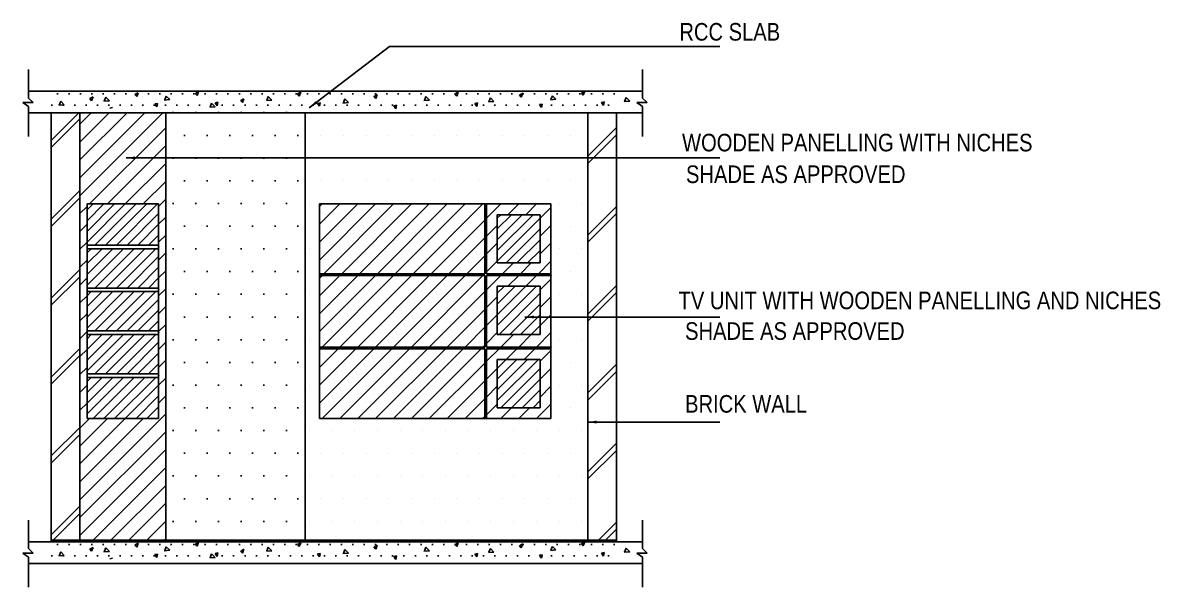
# Model space of a CAD drawing. Header units: millimetres. Extents: x 543 to 4497, y -1075 to 1315.
# Drawn here: x 3249.4 to 3567.4, y -617.4 to -459.6 of the extents above; entities that cross this region are included whole.
import ezdxf

# ---------------------------------------------------------------- set-up
doc = ezdxf.new("R2010")
doc.units = ezdxf.units.MM
doc.layers.add('TXT', color=7, linetype='Continuous', lineweight=25)
doc.styles.add('stylus BT', font='swissc.ttf')
doc.dimstyles.new('ISO-25', dxfattribs={"dimtxt": 2.5, "dimasz": 2.5, "dimexe": 1.25, "dimexo": 0.625, "dimtad": 1, "dimlunit": 4, "dimtxsty": 'Standard', "dimcen": 2.5, "dimadec": 0, "dimazin": 0, "dimtfac": 1, "dimtmove": 0, "dimatfit": 3, "dimfxl": 1, "dimarcsym": 0})
pattern_1 = [(45, (217.9866, -840.3016), (-2.5, 2.5), [])]

msp = doc.modelspace()

# ---------------------------------------------------------------- hatches: boundary and pattern name
at = {"lineweight": -2}
h = msp.add_hatch(dxfattribs=at)
h.set_pattern_fill('DOTS', color=256, scale=2, style=0)
h.paths.add_polyline_path([(3415.367, -478.735), (3406.519, -478.735), (3406.109, -479.814), (3405.619, -479.24), (3406.483, -478.735), (3257.367, -478.735), (3257.367, -484.735), (3415.367, -484.735)])
h.paths.add_polyline_path([(3347.593, -480.156), (3348.503, -479.624), (3348.082, -480.73)], flags=16)
h.paths.add_polyline_path([(3340.436, -481.887), (3339.021, -481.999), (3339.434, -480.886)], flags=16)
h.paths.add_polyline_path([(3353.917, -482.634), (3353.716, -483.617), (3353.15, -482.787)], flags=16)
h.paths.add_polyline_path([(3332.522, -481.954), (3332.321, -482.937), (3331.755, -482.107)], flags=16)
h.paths.add_polyline_path([(3361.681, -481.321), (3362.094, -480.208), (3363.096, -481.209)], flags=16)
h.paths.add_polyline_path([(3327.108, -478.945), (3326.687, -480.051), (3326.198, -479.477)], flags=16)
h.paths.add_polyline_path([(3370.252, -479.478), (3371.162, -478.946), (3370.742, -480.052)], flags=16)
h.paths.add_polyline_path([(3319.041, -481.208), (3317.626, -481.32), (3318.039, -480.207)], flags=16)
h.paths.add_polyline_path([(3376.576, -481.955), (3376.375, -482.939), (3375.81, -482.109)], flags=16)
h.paths.add_polyline_path([(3311.239, -480.801), (3310.819, -481.907), (3310.329, -481.333)], flags=16)
h.paths.add_polyline_path([(3379.71, -481.671), (3380.122, -480.559), (3381.125, -481.56)], flags=16)
h.paths.add_polyline_path([(3303.963, -481.808), (3303.762, -482.791), (3303.197, -481.961)], flags=16)
h.paths.add_polyline_path([(3303.173, -483.064), (3301.758, -483.176), (3302.17, -482.063)], flags=16)
h.paths.add_polyline_path([(3388.281, -479.829), (3389.191, -479.297), (3388.771, -480.402)], flags=16)
h.paths.add_polyline_path([(3298.55, -478.799), (3298.129, -479.905), (3297.64, -479.331)], flags=16)
h.paths.add_polyline_path([(3394.605, -482.306), (3394.404, -483.289), (3393.839, -482.459)], flags=16)
h.paths.add_polyline_path([(3397.048, -481.083), (3397.461, -479.97), (3398.463, -480.971)], flags=16)
h.paths.add_polyline_path([(3290.483, -481.062), (3289.068, -481.173), (3289.481, -480.061)], flags=16)
h.paths.add_polyline_path([(3287.071, -482.131), (3286.87, -483.115), (3286.304, -482.284)], flags=16)
h.paths.add_polyline_path([(3281.657, -479.122), (3281.236, -480.228), (3280.747, -479.654)], flags=16)
h.paths.add_polyline_path([(3411.943, -481.717), (3411.742, -482.701), (3411.177, -481.87)], flags=16)
h.paths.add_polyline_path([(3273.59, -481.385), (3272.175, -481.497), (3272.588, -480.384)], flags=16)
h.paths.add_polyline_path([(3269.058, -480.253), (3268.638, -481.358), (3268.148, -480.785)], flags=16)
h.paths.add_polyline_path([(3260.992, -482.516), (3259.577, -482.627), (3259.989, -481.515)], flags=16)
h = msp.add_hatch()
h.set_pattern_fill('DOTS', color=256, scale=4, style=0)
h.set_pattern_definition([(0, (217.9866, -840.3016), (3.175, 6.35), [0, -6.35])])
h.paths.add_polyline_path([(3328.367, -478.735), (3289.367, -478.735), (3289.367, -604.235), (3328.367, -604.235)])
h = msp.add_hatch()
h.set_pattern_fill('JIS_WOOD', color=256, scale=5, style=0)
h.set_pattern_definition(pattern_1)
h.paths.add_polyline_path([(3267.367, -570.235), (3267.367, -510.235), (3287.367, -510.235), (3287.367, -570.235)], flags=16)
h.paths.add_polyline_path([(3289.367, -484.735), (3265.367, -484.735), (3265.367, -604.235), (3289.367, -604.235)])
h = msp.add_hatch()
h.set_pattern_fill('JIS_WOOD', color=256, scale=3, style=0)
h.set_pattern_definition([(45, (217.9866, -840.3016), (-1.5, 1.5), [])])
h.paths.add_polyline_path([(3394.067, -553.735), (3382.067, -553.735), (3382.067, -567.235), (3394.067, -567.235)])
h.paths.add_polyline_path([(3394.067, -533.235), (3382.067, -533.235), (3382.067, -546.735), (3394.067, -546.735)])
h.paths.add_polyline_path([(3394.067, -513.235), (3382.067, -513.235), (3382.067, -526.735), (3394.067, -526.735)])
h.paths.add_polyline_path([(3287.367, -558.735), (3267.367, -558.735), (3267.367, -570.235), (3287.367, -570.235)])
h.paths.add_polyline_path([(3287.367, -546.735), (3267.367, -546.735), (3267.367, -557.735), (3287.367, -557.735)])
h.paths.add_polyline_path([(3287.367, -534.735), (3267.367, -534.735), (3267.367, -545.735), (3287.367, -545.735)])
h.paths.add_polyline_path([(3287.367, -522.735), (3267.367, -522.735), (3267.367, -533.735), (3287.367, -533.735)])
h.paths.add_polyline_path([(3287.367, -510.235), (3267.367, -510.235), (3267.367, -521.735), (3287.367, -521.735)])
h = msp.add_hatch()
h.set_pattern_fill('JIS_WOOD', color=256, scale=5, style=0)
h.set_pattern_definition(pattern_1)
h.paths.add_polyline_path([(3332.367, -550.735), (3332.367, -570.235), (3378.567, -570.235), (3378.567, -550.735)])
h.paths.add_polyline_path([(3378.567, -550.235), (3378.567, -530.235), (3332.367, -530.235), (3332.367, -550.235)])
h.paths.add_polyline_path([(3332.367, -510.235), (3332.367, -529.735), (3378.567, -529.735), (3378.567, -510.235)])
h.paths.add_polyline_path([(3379.067, -550.235), (3397.067, -550.235), (3397.067, -530.235), (3379.067, -530.235)])
h.paths.add_polyline_path([(3382.067, -546.735), (3394.067, -546.735), (3394.067, -533.235), (3382.067, -533.235)], flags=16)
h.paths.add_polyline_path([(3379.067, -570.235), (3397.067, -570.235), (3397.067, -550.735), (3379.067, -550.735)])
h.paths.add_polyline_path([(3382.067, -553.735), (3394.067, -553.735), (3394.067, -567.235), (3382.067, -567.235)], flags=16)
h.paths.add_polyline_path([(3397.067, -529.735), (3397.067, -510.235), (3379.067, -510.235), (3379.067, -529.735)])
h.paths.add_polyline_path([(3382.067, -526.735), (3382.067, -513.235), (3394.067, -513.235), (3394.067, -526.735)], flags=16)
h = msp.add_hatch(dxfattribs=at)
h.set_pattern_fill('DOTS', color=256, scale=2, style=0)
h.set_pattern_definition([(0, (0, -126), (1.5875, 3.175), [0, -3.175])])
h.paths.add_polyline_path([(3415.367, -604.735), (3406.519, -604.735), (3406.109, -605.814), (3405.619, -605.24), (3406.483, -604.735), (3257.367, -604.735), (3257.367, -610.735), (3415.367, -610.735)])
h.paths.add_polyline_path([(3347.593, -606.156), (3348.503, -605.624), (3348.082, -606.73)], flags=16)
h.paths.add_polyline_path([(3340.436, -607.887), (3339.021, -607.999), (3339.434, -606.886)], flags=16)
h.paths.add_polyline_path([(3353.917, -608.634), (3353.716, -609.617), (3353.15, -608.787)], flags=16)
h.paths.add_polyline_path([(3332.522, -607.954), (3332.321, -608.937), (3331.755, -608.107)], flags=16)
h.paths.add_polyline_path([(3361.681, -607.321), (3362.094, -606.208), (3363.096, -607.209)], flags=16)
h.paths.add_polyline_path([(3327.108, -604.945), (3326.687, -606.051), (3326.198, -605.477)], flags=16)
h.paths.add_polyline_path([(3370.252, -605.478), (3371.162, -604.946), (3370.742, -606.052)], flags=16)
h.paths.add_polyline_path([(3319.041, -607.208), (3317.626, -607.32), (3318.039, -606.207)], flags=16)
h.paths.add_polyline_path([(3376.576, -607.955), (3376.375, -608.939), (3375.81, -608.109)], flags=16)
h.paths.add_polyline_path([(3311.239, -606.801), (3310.819, -607.907), (3310.329, -607.333)], flags=16)
h.paths.add_polyline_path([(3379.71, -607.671), (3380.122, -606.559), (3381.125, -607.56)], flags=16)
h.paths.add_polyline_path([(3303.963, -607.808), (3303.762, -608.791), (3303.197, -607.961)], flags=16)
h.paths.add_polyline_path([(3303.173, -609.064), (3301.758, -609.176), (3302.17, -608.063)], flags=16)
h.paths.add_polyline_path([(3388.281, -605.829), (3389.191, -605.297), (3388.771, -606.402)], flags=16)
h.paths.add_polyline_path([(3298.55, -604.799), (3298.129, -605.905), (3297.64, -605.331)], flags=16)
h.paths.add_polyline_path([(3394.605, -608.306), (3394.404, -609.289), (3393.839, -608.459)], flags=16)
h.paths.add_polyline_path([(3397.048, -607.083), (3397.461, -605.97), (3398.463, -606.971)], flags=16)
h.paths.add_polyline_path([(3290.483, -607.062), (3289.068, -607.173), (3289.481, -606.061)], flags=16)
h.paths.add_polyline_path([(3287.071, -608.131), (3286.87, -609.115), (3286.304, -608.284)], flags=16)
h.paths.add_polyline_path([(3281.657, -605.122), (3281.236, -606.228), (3280.747, -605.654)], flags=16)
h.paths.add_polyline_path([(3411.943, -607.717), (3411.742, -608.701), (3411.177, -607.87)], flags=16)
h.paths.add_polyline_path([(3273.59, -607.385), (3272.175, -607.497), (3272.588, -606.384)], flags=16)
h.paths.add_polyline_path([(3269.058, -606.253), (3268.638, -607.358), (3268.148, -606.785)], flags=16)
h.paths.add_polyline_path([(3260.992, -608.516), (3259.577, -608.627), (3259.989, -607.515)], flags=16)

# ---------------------------------------------------------------- linework, layer by layer
for p, q in [((3250.941, -472.636), (3250.941, -480.615)), ((3422.645, -472.636), (3422.645, -480.615)), ((3422.645, -478.735), (3250.941, -478.735)), ((3269.058, -480.253), (3268.151, -480.783)), ((3268.638, -481.358), (3269.058, -480.253)), ((3280.727, -479.631), (3281.236, -480.228)), ((3281.657, -479.122), (3280.749, -479.653)), ((3281.236, -480.228), (3281.657, -479.122)), ((3289.08, -481.142), (3289.481, -480.061)), ((3289.481, -480.061), (3290.483, -481.062)), ((3297.62, -479.308), (3298.129, -479.905)), ((3298.55, -478.799), (3297.642, -479.33)), ((3298.129, -479.905), (3298.55, -478.799)), ((3317.638, -481.288), (3318.039, -480.207)), ((3318.039, -480.207), (3319.041, -481.208)), ((3326.178, -479.454), (3326.687, -480.051)), ((3327.108, -478.945), (3326.2, -479.476)), ((3326.687, -480.051), (3327.108, -478.945)), ((3347.573, -480.133), (3348.082, -480.73)), ((3348.503, -479.624), (3347.595, -480.155)), ((3348.082, -480.73), (3348.503, -479.624)), ((3361.693, -481.289), (3362.094, -480.208)), ((3362.094, -480.208), (3363.096, -481.209)), ((3370.233, -479.455), (3370.742, -480.052)), ((3371.162, -478.946), (3370.255, -479.477)), ((3370.742, -480.052), (3371.162, -478.946)), ((3388.261, -479.805), (3388.771, -480.402)), ((3389.191, -479.297), (3388.283, -479.827)), ((3388.771, -480.402), (3389.191, -479.297)), ((3397.06, -481.051), (3397.461, -479.97)), ((3397.461, -479.97), (3398.463, -480.971)), ((3405.599, -479.217), (3406.109, -479.814)), ((3406.529, -478.708), (3405.622, -479.239)), ((3406.109, -479.814), (3406.529, -478.708)), ((3252.301, -481.877), (3249.379, -481.877)), ((3249.379, -481.877), (3250.941, -483.024)), ((3250.941, -480.615), (3252.301, -481.877)), ((3250.941, -483.024), (3250.941, -491.405)), ((3260.992, -482.516), (3259.468, -482.636)), ((3259.589, -482.596), (3259.989, -481.515)), ((3259.989, -481.515), (3260.992, -482.516)), ((3268.128, -480.761), (3268.638, -481.358)), ((3273.59, -481.385), (3272.067, -481.505)), ((3272.187, -481.465), (3272.588, -480.384)), ((3272.588, -480.384), (3273.59, -481.385)), ((3274.472, -483.262), (3273.702, -483.416)), ((3287.071, -482.131), (3286.3, -482.285)), ((3286.307, -482.289), (3286.87, -483.115)), ((3286.87, -483.115), (3287.071, -482.131)), ((3290.483, -481.062), (3288.959, -481.182)), ((3303.173, -483.064), (3301.649, -483.184)), ((3301.769, -483.144), (3302.17, -482.063)), ((3302.17, -482.063), (3303.173, -483.064)), ((3303.963, -481.808), (3303.193, -481.962)), ((3303.2, -481.965), (3303.762, -482.791)), ((3303.762, -482.791), (3303.963, -481.808)), ((3310.309, -481.31), (3310.819, -481.907)), ((3311.239, -480.801), (3310.331, -481.332)), ((3310.819, -481.907), (3311.239, -480.801)), ((3319.041, -481.208), (3317.518, -481.328)), ((3332.522, -481.954), (3331.751, -482.108)), ((3331.758, -482.111), (3332.321, -482.937)), ((3332.321, -482.937), (3332.522, -481.954)), ((3340.436, -481.887), (3338.913, -482.008)), ((3339.033, -481.967), (3339.434, -480.886)), ((3339.434, -480.886), (3340.436, -481.887)), ((3353.917, -482.634), (3353.146, -482.787)), ((3353.153, -482.791), (3353.716, -483.617)), ((3353.716, -483.617), (3353.917, -482.634)), ((3363.096, -481.209), (3361.572, -481.329)), ((3376.576, -481.955), (3375.806, -482.109)), ((3375.813, -482.113), (3376.375, -482.939)), ((3376.375, -482.939), (3376.576, -481.955)), ((3381.125, -481.56), (3379.601, -481.68)), ((3379.721, -481.64), (3380.122, -480.559)), ((3380.122, -480.559), (3381.125, -481.56)), ((3394.605, -482.306), (3393.835, -482.46)), ((3393.841, -482.463), (3394.404, -483.289)), ((3394.404, -483.289), (3394.605, -482.306)), ((3398.463, -480.971), (3396.939, -481.091)), ((3411.943, -481.717), (3411.173, -481.871)), ((3411.18, -481.874), (3411.742, -482.701)), ((3411.742, -482.701), (3411.943, -481.717)), ((3419.084, -481.476), (3417.56, -481.596)), ((3417.68, -481.556), (3418.081, -480.475)), ((3418.081, -480.475), (3419.084, -481.476)), ((3424.005, -481.877), (3421.083, -481.877)), ((3421.083, -481.877), (3422.645, -483.024)), ((3422.645, -480.615), (3424.005, -481.877)), ((3422.645, -483.024), (3422.645, -491.405)), ((3250.941, -484.735), (3422.645, -484.735)), ((3257.367, -604.735), (3257.367, -484.735)), ((3257.367, -492.452), (3265.084, -484.735)), ((3257.367, -494.452), (3265.367, -486.452)), ((3265.367, -604.735), (3265.367, -484.735)), ((3289.367, -604.235), (3289.367, -484.735)), ((3328.367, -604.235), (3328.367, -484.735)), ((3329.487, -484.702), (3329.487, -484.702)), ((3335.837, -484.702), (3335.837, -484.702)), ((3342.187, -484.702), (3342.187, -484.702)), ((3348.537, -484.702), (3348.537, -484.702)), ((3354.887, -484.702), (3354.887, -484.702)), ((3361.237, -484.702), (3361.237, -484.702)), ((3367.587, -484.702), (3367.587, -484.702)), ((3373.937, -484.702), (3373.937, -484.702)), ((3380.287, -484.702), (3380.287, -484.702)), ((3386.637, -484.702), (3386.637, -484.702)), ((3392.987, -484.702), (3392.987, -484.702)), ((3399.337, -484.702), (3399.337, -484.702)), ((3405.687, -484.702), (3405.687, -484.702)), ((3407.367, -604.735), (3407.367, -484.735)), ((3415.367, -604.735), (3415.367, -484.735)), ((3407.367, -496.884), (3415.367, -488.884)), ((3332.662, -491.052), (3332.662, -491.052)), ((3339.012, -491.052), (3339.012, -491.052)), ((3345.362, -491.052), (3345.362, -491.052)), ((3351.712, -491.052), (3351.712, -491.052)), ((3358.062, -491.052), (3358.062, -491.052)), ((3364.412, -491.052), (3364.412, -491.052)), ((3370.762, -491.052), (3370.762, -491.052)), ((3377.112, -491.052), (3377.112, -491.052)), ((3383.462, -491.052), (3383.462, -491.052)), ((3389.812, -491.052), (3389.812, -491.052)), ((3396.162, -491.052), (3396.162, -491.052)), ((3402.512, -491.052), (3402.512, -491.052)), ((3407.367, -498.884), (3415.367, -490.884)), ((3329.487, -497.402), (3329.487, -497.402)), ((3335.837, -497.402), (3335.837, -497.402)), ((3342.187, -497.402), (3342.187, -497.402)), ((3348.537, -497.402), (3348.537, -497.402)), ((3354.887, -497.402), (3354.887, -497.402)), ((3361.237, -497.402), (3361.237, -497.402)), ((3367.587, -497.402), (3367.587, -497.402)), ((3373.937, -497.402), (3373.937, -497.402)), ((3380.287, -497.402), (3380.287, -497.402)), ((3386.637, -497.402), (3386.637, -497.402)), ((3392.987, -497.402), (3392.987, -497.402)), ((3399.337, -497.402), (3399.337, -497.402)), ((3405.687, -497.402), (3405.687, -497.402)), ((3332.662, -503.752), (3332.662, -503.752)), ((3339.012, -503.752), (3339.012, -503.752)), ((3345.362, -503.752), (3345.362, -503.752)), ((3351.712, -503.752), (3351.712, -503.752)), ((3358.062, -503.752), (3358.062, -503.752)), ((3364.412, -503.752), (3364.412, -503.752)), ((3370.762, -503.752), (3370.762, -503.752)), ((3377.112, -503.752), (3377.112, -503.752)), ((3383.462, -503.752), (3383.462, -503.752)), ((3389.812, -503.752), (3389.812, -503.752)), ((3396.162, -503.752), (3396.162, -503.752)), ((3402.512, -503.752), (3402.512, -503.752)), ((3257.367, -514.514), (3265.367, -506.514)), ((3257.367, -516.514), (3265.367, -508.514)), ((3267.367, -510.235), (3287.367, -510.235)), ((3267.367, -570.235), (3267.367, -510.235)), ((3287.367, -570.235), (3287.367, -510.235)), ((3329.487, -510.102), (3329.487, -510.102)), ((3332.367, -570.235), (3332.367, -510.235)), ((3332.367, -510.235), (3397.067, -510.235)), ((3335.837, -510.102), (3335.837, -510.102)), ((3342.187, -510.102), (3342.187, -510.102)), ((3348.537, -510.102), (3348.537, -510.102)), ((3354.887, -510.102), (3354.887, -510.102)), ((3361.237, -510.102), (3361.237, -510.102)), ((3367.587, -510.102), (3367.587, -510.102)), ((3373.937, -510.102), (3373.937, -510.102)), ((3378.567, -529.735), (3378.567, -510.235)), ((3379.067, -529.735), (3379.067, -510.235)), ((3380.287, -510.102), (3380.287, -510.102)), ((3386.637, -510.102), (3386.637, -510.102)), ((3392.987, -510.102), (3392.987, -510.102)), ((3397.067, -570.235), (3397.067, -510.235)), ((3399.337, -510.102), (3399.337, -510.102)), ((3405.687, -510.102), (3405.687, -510.102)), ((3407.367, -518.946), (3415.367, -510.946)), ((3382.067, -526.735), (3382.067, -513.235)), ((3382.067, -513.235), (3394.067, -513.235)), ((3394.067, -526.735), (3394.067, -513.235)), ((3407.367, -520.946), (3415.367, -512.946)), ((3383.462, -516.452), (3383.462, -516.452)), ((3389.812, -516.452), (3389.812, -516.452)), ((3402.512, -516.452), (3402.512, -516.452)), ((3287.367, -521.735), (3267.367, -521.735)), ((3287.367, -522.735), (3267.367, -522.735)), ((3329.487, -522.802), (3329.487, -522.802)), ((3386.637, -522.802), (3386.637, -522.802)), ((3392.987, -522.802), (3392.987, -522.802)), ((3399.337, -522.802), (3399.337, -522.802)), ((3405.687, -522.802), (3405.687, -522.802)), ((3394.067, -526.735), (3382.067, -526.735)), ((3257.367, -536.576), (3265.367, -528.576)), ((3257.367, -538.576), (3265.367, -530.576)), ((3378.567, -529.735), (3332.367, -529.735)), ((3378.567, -530.235), (3332.367, -530.235)), ((3378.567, -550.235), (3378.567, -530.235)), ((3397.067, -529.735), (3379.067, -529.735)), ((3397.067, -530.235), (3379.067, -530.235)), ((3379.067, -550.235), (3379.067, -530.235)), ((3402.512, -529.152), (3402.512, -529.152)), ((3287.367, -533.735), (3267.367, -533.735)), ((3382.067, -546.735), (3382.067, -533.235)), ((3382.067, -533.235), (3394.067, -533.235)), ((3394.067, -546.735), (3394.067, -533.235)), ((3407.367, -541.008), (3415.367, -533.008)), ((3287.367, -534.735), (3267.367, -534.735)), ((3329.487, -535.502), (3329.487, -535.502)), ((3386.637, -535.502), (3386.637, -535.502)), ((3392.987, -535.502), (3392.987, -535.502)), ((3399.337, -535.502), (3399.337, -535.502)), ((3405.687, -535.502), (3405.687, -535.502)), ((3407.367, -543.008), (3415.367, -535.008)), ((3383.462, -541.852), (3383.462, -541.852)), ((3389.812, -541.852), (3389.812, -541.852)), ((3402.512, -541.852), (3402.512, -541.852)), ((3287.367, -545.735), (3267.367, -545.735)), ((3287.367, -546.735), (3267.367, -546.735)), ((3394.067, -546.735), (3382.067, -546.735)), ((3329.487, -548.202), (3329.487, -548.202)), ((3378.567, -550.235), (3332.367, -550.235)), ((3397.067, -550.235), (3379.067, -550.235)), ((3399.337, -548.202), (3399.337, -548.202)), ((3405.687, -548.202), (3405.687, -548.202)), ((3257.367, -558.637), (3265.367, -550.637)), ((3257.367, -560.637), (3265.367, -552.637)), ((3378.567, -550.735), (3332.367, -550.735)), ((3378.567, -570.235), (3378.567, -550.735)), ((3379.067, -570.235), (3379.067, -550.735)), ((3397.067, -550.735), (3379.067, -550.735)), ((3382.067, -567.235), (3382.067, -553.735)), ((3382.067, -553.735), (3394.067, -553.735)), ((3383.462, -554.552), (3383.462, -554.552)), ((3389.812, -554.552), (3389.812, -554.552)), ((3394.067, -567.235), (3394.067, -553.735)), ((3402.512, -554.552), (3402.512, -554.552)), ((3407.367, -563.069), (3415.367, -555.069)), ((3287.367, -557.735), (3267.367, -557.735)), ((3287.367, -558.735), (3267.367, -558.735)), ((3407.367, -565.069), (3415.367, -557.069)), ((3329.487, -560.902), (3329.487, -560.902)), ((3386.637, -560.902), (3386.637, -560.902)), ((3392.987, -560.902), (3392.987, -560.902)), ((3399.337, -560.902), (3399.337, -560.902)), ((3405.687, -560.902), (3405.687, -560.902)), ((3394.067, -567.235), (3382.067, -567.235)), ((3402.512, -567.252), (3402.512, -567.252)), ((3267.367, -570.235), (3287.367, -570.235)), ((3332.367, -570.235), (3397.067, -570.235)), ((3257.367, -580.699), (3265.367, -572.699)), ((3257.367, -582.699), (3265.367, -574.699)), ((3329.487, -573.602), (3329.487, -573.602)), ((3335.837, -573.602), (3335.837, -573.602)), ((3342.187, -573.602), (3342.187, -573.602)), ((3348.537, -573.602), (3348.537, -573.602)), ((3354.887, -573.602), (3354.887, -573.602)), ((3361.237, -573.602), (3361.237, -573.602)), ((3367.587, -573.602), (3367.587, -573.602)), ((3373.937, -573.602), (3373.937, -573.602)), ((3380.287, -573.602), (3380.287, -573.602)), ((3386.637, -573.602), (3386.637, -573.602)), ((3392.987, -573.602), (3392.987, -573.602)), ((3399.337, -573.602), (3399.337, -573.602)), ((3405.687, -573.602), (3405.687, -573.602)), ((3407.367, -585.131), (3415.367, -577.131)), ((3332.662, -579.952), (3332.662, -579.952)), ((3339.012, -579.952), (3339.012, -579.952)), ((3345.362, -579.952), (3345.362, -579.952)), ((3351.712, -579.952), (3351.712, -579.952)), ((3358.062, -579.952), (3358.062, -579.952)), ((3364.412, -579.952), (3364.412, -579.952)), ((3370.762, -579.952), (3370.762, -579.952)), ((3377.112, -579.952), (3377.112, -579.952)), ((3383.462, -579.952), (3383.462, -579.952)), ((3389.812, -579.952), (3389.812, -579.952)), ((3396.162, -579.952), (3396.162, -579.952)), ((3402.512, -579.952), (3402.512, -579.952)), ((3407.367, -587.131), (3415.367, -579.131)), ((3329.487, -586.302), (3329.487, -586.302)), ((3335.837, -586.302), (3335.837, -586.302)), ((3342.187, -586.302), (3342.187, -586.302)), ((3348.537, -586.302), (3348.537, -586.302)), ((3354.887, -586.302), (3354.887, -586.302)), ((3361.237, -586.302), (3361.237, -586.302)), ((3367.587, -586.302), (3367.587, -586.302)), ((3373.937, -586.302), (3373.937, -586.302)), ((3380.287, -586.302), (3380.287, -586.302)), ((3386.637, -586.302), (3386.637, -586.302)), ((3392.987, -586.302), (3392.987, -586.302)), ((3399.337, -586.302), (3399.337, -586.302)), ((3405.687, -586.302), (3405.687, -586.302)), ((3257.367, -602.761), (3265.367, -594.761)), ((3332.662, -592.652), (3332.662, -592.652)), ((3339.012, -592.652), (3339.012, -592.652)), ((3345.362, -592.652), (3345.362, -592.652)), ((3351.712, -592.652), (3351.712, -592.652)), ((3358.062, -592.652), (3358.062, -592.652)), ((3364.412, -592.652), (3364.412, -592.652)), ((3370.762, -592.652), (3370.762, -592.652)), ((3377.112, -592.652), (3377.112, -592.652)), ((3383.462, -592.652), (3383.462, -592.652)), ((3389.812, -592.652), (3389.812, -592.652)), ((3396.162, -592.652), (3396.162, -592.652)), ((3402.512, -592.652), (3402.512, -592.652)), ((3257.893, -604.235), (3265.367, -596.761)), ((3250.941, -598.636), (3250.941, -606.615)), ((3329.487, -599.002), (3329.487, -599.002)), ((3335.837, -599.002), (3335.837, -599.002)), ((3342.187, -599.002), (3342.187, -599.002)), ((3348.537, -599.002), (3348.537, -599.002)), ((3354.887, -599.002), (3354.887, -599.002)), ((3361.237, -599.002), (3361.237, -599.002)), ((3367.587, -599.002), (3367.587, -599.002)), ((3373.937, -599.002), (3373.937, -599.002)), ((3380.287, -599.002), (3380.287, -599.002)), ((3386.637, -599.002), (3386.637, -599.002)), ((3392.987, -599.002), (3392.987, -599.002)), ((3399.337, -599.002), (3399.337, -599.002)), ((3405.687, -599.002), (3405.687, -599.002)), ((3410.325, -604.235), (3415.367, -599.193)), ((3422.645, -598.636), (3422.645, -606.615)), ((3257.367, -604.235), (3415.367, -604.235)), ((3412.325, -604.235), (3415.367, -601.193)), ((3250.941, -604.735), (3422.645, -604.735)), ((3250.941, -606.615), (3252.301, -607.877)), ((3268.128, -606.761), (3268.638, -607.358)), ((3269.058, -606.253), (3268.151, -606.783)), ((3268.638, -607.358), (3269.058, -606.253)), ((3273.59, -607.385), (3272.067, -607.505)), ((3272.187, -607.465), (3272.588, -606.384)), ((3272.588, -606.384), (3273.59, -607.385)), ((3280.727, -605.631), (3281.236, -606.228)), ((3281.657, -605.122), (3280.749, -605.653)), ((3281.236, -606.228), (3281.657, -605.122)), ((3290.483, -607.062), (3288.959, -607.182)), ((3289.08, -607.142), (3289.481, -606.061)), ((3289.481, -606.061), (3290.483, -607.062)), ((3297.62, -605.308), (3298.129, -605.905)), ((3298.55, -604.799), (3297.642, -605.33)), ((3298.129, -605.905), (3298.55, -604.799)), ((3310.309, -607.31), (3310.819, -607.907)), ((3311.239, -606.801), (3310.331, -607.332)), ((3310.819, -607.907), (3311.239, -606.801)), ((3319.041, -607.208), (3317.518, -607.328)), ((3317.638, -607.288), (3318.039, -606.207)), ((3318.039, -606.207), (3319.041, -607.208)), ((3326.178, -605.454), (3326.687, -606.051)), ((3327.108, -604.945), (3326.2, -605.476)), ((3326.687, -606.051), (3327.108, -604.945)), ((3339.033, -607.967), (3339.434, -606.886)), ((3339.434, -606.886), (3340.436, -607.887)), ((3347.573, -606.133), (3348.082, -606.73)), ((3348.503, -605.624), (3347.595, -606.155)), ((3348.082, -606.73), (3348.503, -605.624)), ((3363.096, -607.209), (3361.572, -607.329)), ((3361.693, -607.289), (3362.094, -606.208)), ((3362.094, -606.208), (3363.096, -607.209)), ((3370.233, -605.455), (3370.742, -606.052)), ((3371.162, -604.946), (3370.255, -605.477)), ((3370.742, -606.052), (3371.162, -604.946)), ((3379.721, -607.64), (3380.122, -606.559)), ((3380.122, -606.559), (3381.125, -607.56)), ((3388.261, -605.805), (3388.771, -606.402)), ((3389.191, -605.297), (3388.283, -605.827)), ((3388.771, -606.402), (3389.191, -605.297)), ((3398.463, -606.971), (3396.939, -607.091)), ((3397.06, -607.051), (3397.461, -605.97)), ((3397.461, -605.97), (3398.463, -606.971)), ((3405.599, -605.217), (3406.109, -605.814)), ((3406.529, -604.708), (3405.622, -605.239)), ((3406.109, -605.814), (3406.529, -604.708)), ((3419.084, -607.476), (3417.56, -607.596)), ((3417.68, -607.556), (3418.081, -606.475)), ((3418.081, -606.475), (3419.084, -607.476)), ((3422.645, -606.615), (3424.005, -607.877)), ((3252.301, -607.877), (3249.379, -607.877)), ((3249.379, -607.877), (3250.941, -609.024)), ((3250.941, -609.024), (3250.941, -617.405)), ((3260.992, -608.516), (3259.468, -608.636)), ((3259.589, -608.596), (3259.989, -607.515)), ((3259.989, -607.515), (3260.992, -608.516)), ((3274.472, -609.262), (3273.702, -609.416)), ((3287.071, -608.131), (3286.3, -608.285)), ((3286.307, -608.289), (3286.87, -609.115)), ((3286.87, -609.115), (3287.071, -608.131)), ((3303.173, -609.064), (3301.649, -609.184)), ((3301.769, -609.144), (3302.17, -608.063)), ((3302.17, -608.063), (3303.173, -609.064)), ((3303.963, -607.808), (3303.193, -607.962)), ((3303.2, -607.965), (3303.762, -608.791)), ((3303.762, -608.791), (3303.963, -607.808)), ((3332.522, -607.954), (3331.751, -608.108)), ((3331.758, -608.111), (3332.321, -608.937)), ((3332.321, -608.937), (3332.522, -607.954)), ((3340.436, -607.887), (3338.913, -608.008)), ((3353.917, -608.634), (3353.146, -608.787)), ((3353.153, -608.791), (3353.716, -609.617)), ((3353.716, -609.617), (3353.917, -608.634)), ((3376.576, -607.955), (3375.806, -608.109)), ((3375.813, -608.113), (3376.375, -608.939)), ((3376.375, -608.939), (3376.576, -607.955)), ((3381.125, -607.56), (3379.601, -607.68)), ((3394.605, -608.306), (3393.835, -608.46)), ((3393.841, -608.463), (3394.404, -609.289)), ((3394.404, -609.289), (3394.605, -608.306)), ((3411.943, -607.717), (3411.173, -607.871)), ((3411.18, -607.874), (3411.742, -608.701)), ((3411.742, -608.701), (3411.943, -607.717)), ((3424.005, -607.877), (3421.083, -607.877)), ((3421.083, -607.877), (3422.645, -609.024)), ((3422.645, -609.024), (3422.645, -617.405)), ((3250.941, -610.735), (3422.645, -610.735)), ((3399.337, -610.702), (3399.337, -610.702)), ((3405.687, -610.702), (3405.687, -610.702))]:
    msp.add_line(p, q)
for p in [(3287.367, -522.235), (3397.067, -530.235), (3287.367, -534.235), (3287.367, -546.235), (3397.067, -550.235), (3287.367, -558.235)]:
    msp.add_point(p)

# ---------------------------------------------------------------- texts
at = {"layer": 'TXT', "style": 'stylus BT'}
for s, height, p in [('RCC SLAB', 4.9203, (3432.985, -464.561)), ('WOODEN PANELLING WITH NICHES', 4.92032, (3433.724, -495.535)), ('SHADE AS APPROVED', 4.92032, (3434.832, -504.385)), ('TV UNIT WITH WOODEN PANELLING AND NICHES', 4.92032, (3432.753, -539.666)), ('SHADE AS APPROVED', 4.92032, (3434.572, -548.227)), ('BRICK WALL', 4.9203, (3434.572, -568.59))]:
    msp.add_text(s, height=height, dxfattribs=at).set_placement(p)

# ---------------------------------------------------------------- leaders
at = {"lineweight": -2}
for points in [[(3329.487, -483.333), (3351.973, -466.202), (3444.291, -466.202)], [(3278.25, -497.36), (3444.291, -497.36)], [(3389.812, -541.852), (3444.291, -541.852)], [(3407.367, -571.218), (3444.291, -571.218)]]:
    msp.add_leader(points, dimstyle='ISO-25', override={"dimgap": 0.625, "dimtad": 0}, dxfattribs=at)

doc.saveas('drawing.dxf')
